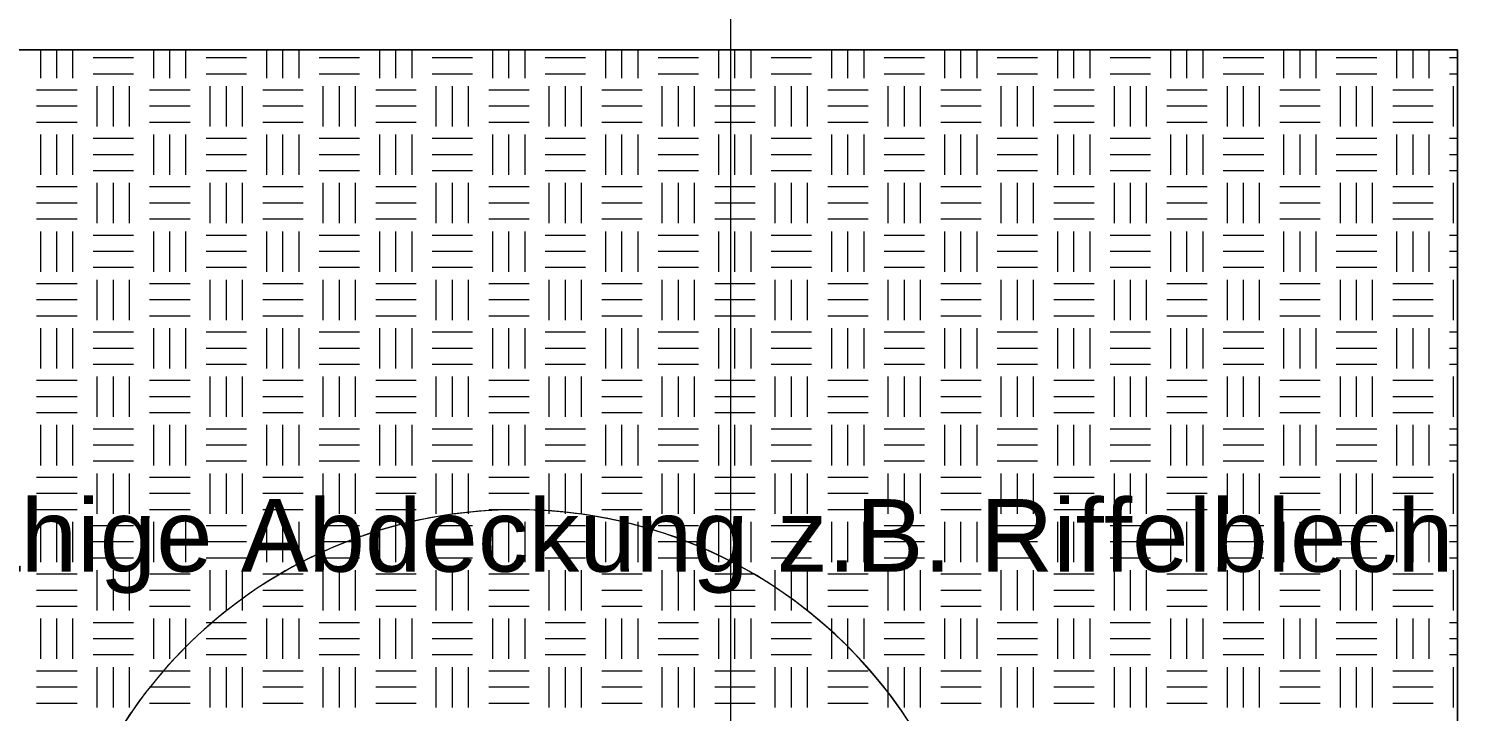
# Model space of a CAD drawing. Extents: x -982 to 937, y -179 to 616.
# Drawn here: x -450.46 to -415.06, y -116.91 to -99.98 of the extents above; entities that cross this region are included whole.
import ezdxf
from ezdxf.lldxf.tags import DXFTag

# ---------------------------------------------------------------- set-up
doc = ezdxf.new("R2010")
doc.units = 0
doc.layers.get('0').update_dxf_attribs({"lineweight": 13})
for name, color, linetype, lineweight in [('A-DETL-____-HDLN', 7, '_Verdeckte Linien_', 9), ('A-FLOR-____-OTLN', 7, 'Continuous', 9), ('A-GENM-____-OTLN', 7, 'Continuous', 9), ('M-EQPM-____-OTLN', 7, 'Continuous', 9), ('S-GRID-____-OTLN', 7, 'Continuous', 5), ('Text', 7, 'Continuous', 5)]:
    doc.layers.add(name, color=color, linetype=linetype, lineweight=lineweight)
doc.styles.get("Standard").update_dxf_attribs({"font": 'arial.ttf'})
tags = doc.linetypes.add('_Rasterlinie_', pattern=[0.375, 0.2, -0.05, 0.075, -0.05]).pattern_tags.tags
tags[10:11] = [DXFTag(74, 4), DXFTag(75, 0), DXFTag(340, '0'), DXFTag(46, 1.0), DXFTag(50, 0.0), DXFTag(44, 0.0), DXFTag(45, 0.0)]
tags[8:9] = [DXFTag(74, 4), DXFTag(75, 0), DXFTag(340, '0'), DXFTag(46, 1.0), DXFTag(50, 0.0), DXFTag(44, 0.0), DXFTag(45, 0.0)]
tags[6:7] = [DXFTag(74, 4), DXFTag(75, 0), DXFTag(340, '0'), DXFTag(46, 1.0), DXFTag(50, 0.0), DXFTag(44, 0.0), DXFTag(45, 0.0)]
tags[4:5] = [DXFTag(74, 4), DXFTag(75, 0), DXFTag(340, '0'), DXFTag(46, 1.0), DXFTag(50, 0.0), DXFTag(44, 0.0), DXFTag(45, 0.0)]
tags = doc.linetypes.add('_Verdeckte Linien_', pattern=[0.15, 0.1, -0.05]).pattern_tags.tags
tags[6:7] = [DXFTag(74, 4), DXFTag(75, 0), DXFTag(340, '0'), DXFTag(46, 1.0), DXFTag(50, 0.0), DXFTag(44, 0.0), DXFTag(45, 0.0)]
tags[4:5] = [DXFTag(74, 4), DXFTag(75, 0), DXFTag(340, '0'), DXFTag(46, 1.0), DXFTag(50, 0.0), DXFTag(44, 0.0), DXFTag(45, 0.0)]

# ---------------------------------------------------------------- blocks, each defined once
blk = doc.blocks.new('Referenz-A0UJ2GQRXE', base_point=(-954.019, -167.52))
at = {"layer": 'A-DETL-____-HDLN', "color": 0, "linetype": '_Verdeckte Linien_', "ltscale": 0.13}
for p, q in [((-415.059, -100.507), (-461.059, -100.507)), ((-415.059, -146.507), (-415.059, -100.507))]:
    blk.add_line(p, q, dxfattribs=at)
at = {"layer": 'A-FLOR-____-OTLN', "color": 0, "linetype": 'Continuous', "ltscale": 0.13}
for p, q in [((-415.059, -100.507), (-461.059, -100.507)), ((-415.059, -142.507), (-415.059, -100.507))]:
    blk.add_line(p, q, dxfattribs=at)
at = {"layer": 'A-GENM-____-OTLN', "color": 0, "linetype": 'Continuous', "ltscale": 0.13}
for p, q in [((-461.059, -100.507), (-415.059, -100.507)), ((-415.059, -100.507), (-461.059, -100.507)), ((-450.159, -101.207), (-450.159, -100.507)), ((-449.759, -101.207), (-449.759, -100.507)), ((-449.359, -101.207), (-449.359, -100.507)), ((-447.359, -101.207), (-447.359, -100.507)), ((-446.959, -101.207), (-446.959, -100.507)), ((-446.559, -101.207), (-446.559, -100.507)), ((-444.559, -101.207), (-444.559, -100.507)), ((-444.159, -101.207), (-444.159, -100.507)), ((-443.759, -101.207), (-443.759, -100.507)), ((-441.759, -101.207), (-441.759, -100.507)), ((-441.359, -101.207), (-441.359, -100.507)), ((-440.959, -101.207), (-440.959, -100.507)), ((-438.959, -101.207), (-438.959, -100.507)), ((-438.559, -101.207), (-438.559, -100.507)), ((-438.159, -101.207), (-438.159, -100.507)), ((-436.159, -101.207), (-436.159, -100.507)), ((-435.759, -101.207), (-435.759, -100.507)), ((-435.359, -101.207), (-435.359, -100.507)), ((-433.359, -101.207), (-433.359, -100.507)), ((-432.959, -101.207), (-432.959, -100.507)), ((-432.559, -101.207), (-432.559, -100.507)), ((-430.559, -101.207), (-430.559, -100.507)), ((-430.159, -101.207), (-430.159, -100.507)), ((-429.759, -101.207), (-429.759, -100.507)), ((-427.759, -101.207), (-427.759, -100.507)), ((-427.359, -101.207), (-427.359, -100.507)), ((-426.959, -101.207), (-426.959, -100.507)), ((-424.959, -101.207), (-424.959, -100.507)), ((-424.559, -101.207), (-424.559, -100.507)), ((-424.159, -101.207), (-424.159, -100.507)), ((-422.159, -101.207), (-422.159, -100.507)), ((-421.759, -101.207), (-421.759, -100.507)), ((-421.359, -101.207), (-421.359, -100.507)), ((-419.359, -101.207), (-419.359, -100.507)), ((-418.959, -101.207), (-418.959, -100.507)), ((-418.559, -101.207), (-418.559, -100.507)), ((-416.559, -101.207), (-416.559, -100.507)), ((-416.159, -101.207), (-416.159, -100.507)), ((-415.759, -101.207), (-415.759, -100.507)), ((-415.059, -100.507), (-415.059, -123.257)), ((-415.059, -123.257), (-415.059, -100.507)), ((-447.859, -100.707), (-448.859, -100.707)), ((-445.059, -100.707), (-446.059, -100.707)), ((-442.259, -100.707), (-443.259, -100.707)), ((-439.459, -100.707), (-440.459, -100.707)), ((-436.659, -100.707), (-437.659, -100.707)), ((-433.859, -100.707), (-434.859, -100.707)), ((-431.059, -100.707), (-432.059, -100.707)), ((-428.259, -100.707), (-429.259, -100.707)), ((-425.459, -100.707), (-426.459, -100.707)), ((-422.659, -100.707), (-423.659, -100.707)), ((-419.859, -100.707), (-420.859, -100.707)), ((-417.059, -100.707), (-418.059, -100.707)), ((-415.059, -100.707), (-415.259, -100.707)), ((-447.859, -101.107), (-448.859, -101.107)), ((-445.059, -101.107), (-446.059, -101.107)), ((-442.259, -101.107), (-443.259, -101.107)), ((-439.459, -101.107), (-440.459, -101.107)), ((-436.659, -101.107), (-437.659, -101.107)), ((-433.859, -101.107), (-434.859, -101.107)), ((-431.059, -101.107), (-432.059, -101.107)), ((-428.259, -101.107), (-429.259, -101.107)), ((-425.459, -101.107), (-426.459, -101.107)), ((-422.659, -101.107), (-423.659, -101.107)), ((-419.859, -101.107), (-420.859, -101.107)), ((-417.059, -101.107), (-418.059, -101.107)), ((-415.059, -101.107), (-415.259, -101.107)), ((-449.259, -101.507), (-450.259, -101.507)), ((-448.759, -102.407), (-448.759, -101.407)), ((-448.359, -102.407), (-448.359, -101.407)), ((-447.959, -102.407), (-447.959, -101.407)), ((-446.459, -101.507), (-447.459, -101.507)), ((-445.959, -102.407), (-445.959, -101.407)), ((-445.559, -102.407), (-445.559, -101.407)), ((-445.159, -102.407), (-445.159, -101.407)), ((-443.659, -101.507), (-444.659, -101.507)), ((-443.159, -102.407), (-443.159, -101.407)), ((-442.759, -102.407), (-442.759, -101.407)), ((-442.359, -102.407), (-442.359, -101.407)), ((-440.859, -101.507), (-441.859, -101.507)), ((-440.359, -102.407), (-440.359, -101.407)), ((-439.959, -102.407), (-439.959, -101.407)), ((-439.559, -102.407), (-439.559, -101.407)), ((-438.059, -101.507), (-439.059, -101.507)), ((-437.559, -102.407), (-437.559, -101.407)), ((-437.159, -102.407), (-437.159, -101.407)), ((-436.759, -102.407), (-436.759, -101.407)), ((-435.259, -101.507), (-436.259, -101.507)), ((-434.759, -102.407), (-434.759, -101.407)), ((-434.359, -102.407), (-434.359, -101.407)), ((-433.959, -102.407), (-433.959, -101.407)), ((-432.459, -101.507), (-433.459, -101.507)), ((-431.959, -102.407), (-431.959, -101.407)), ((-431.559, -102.407), (-431.559, -101.407)), ((-431.159, -102.407), (-431.159, -101.407)), ((-429.659, -101.507), (-430.659, -101.507)), ((-429.159, -102.407), (-429.159, -101.407)), ((-428.759, -102.407), (-428.759, -101.407)), ((-428.359, -102.407), (-428.359, -101.407)), ((-426.859, -101.507), (-427.859, -101.507)), ((-426.359, -102.407), (-426.359, -101.407)), ((-425.959, -102.407), (-425.959, -101.407)), ((-425.559, -102.407), (-425.559, -101.407)), ((-424.059, -101.507), (-425.059, -101.507)), ((-423.559, -102.407), (-423.559, -101.407)), ((-423.159, -102.407), (-423.159, -101.407)), ((-422.759, -102.407), (-422.759, -101.407)), ((-421.259, -101.507), (-422.259, -101.507)), ((-420.759, -102.407), (-420.759, -101.407)), ((-420.359, -102.407), (-420.359, -101.407)), ((-419.959, -102.407), (-419.959, -101.407)), ((-418.459, -101.507), (-419.459, -101.507)), ((-417.959, -102.407), (-417.959, -101.407)), ((-417.559, -102.407), (-417.559, -101.407)), ((-417.159, -102.407), (-417.159, -101.407)), ((-415.659, -101.507), (-416.659, -101.507)), ((-415.159, -102.407), (-415.159, -101.407)), ((-449.259, -101.907), (-450.259, -101.907)), ((-446.459, -101.907), (-447.459, -101.907)), ((-443.659, -101.907), (-444.659, -101.907)), ((-440.859, -101.907), (-441.859, -101.907)), ((-438.059, -101.907), (-439.059, -101.907)), ((-435.259, -101.907), (-436.259, -101.907)), ((-432.459, -101.907), (-433.459, -101.907)), ((-429.659, -101.907), (-430.659, -101.907)), ((-426.859, -101.907), (-427.859, -101.907)), ((-424.059, -101.907), (-425.059, -101.907)), ((-421.259, -101.907), (-422.259, -101.907)), ((-418.459, -101.907), (-419.459, -101.907)), ((-415.659, -101.907), (-416.659, -101.907)), ((-449.259, -102.307), (-450.259, -102.307)), ((-450.159, -103.607), (-450.159, -102.607)), ((-449.759, -103.607), (-449.759, -102.607)), ((-449.359, -103.607), (-449.359, -102.607)), ((-446.459, -102.307), (-447.459, -102.307)), ((-447.359, -103.607), (-447.359, -102.607)), ((-446.959, -103.607), (-446.959, -102.607)), ((-446.559, -103.607), (-446.559, -102.607)), ((-443.659, -102.307), (-444.659, -102.307)), ((-444.559, -103.607), (-444.559, -102.607)), ((-444.159, -103.607), (-444.159, -102.607)), ((-443.759, -103.607), (-443.759, -102.607)), ((-440.859, -102.307), (-441.859, -102.307)), ((-441.759, -103.607), (-441.759, -102.607)), ((-441.359, -103.607), (-441.359, -102.607)), ((-440.959, -103.607), (-440.959, -102.607)), ((-438.059, -102.307), (-439.059, -102.307)), ((-438.959, -103.607), (-438.959, -102.607)), ((-438.559, -103.607), (-438.559, -102.607)), ((-438.159, -103.607), (-438.159, -102.607)), ((-435.259, -102.307), (-436.259, -102.307)), ((-436.159, -103.607), (-436.159, -102.607)), ((-435.759, -103.607), (-435.759, -102.607)), ((-435.359, -103.607), (-435.359, -102.607)), ((-432.459, -102.307), (-433.459, -102.307)), ((-433.359, -103.607), (-433.359, -102.607)), ((-432.959, -103.607), (-432.959, -102.607)), ((-432.559, -103.607), (-432.559, -102.607)), ((-429.659, -102.307), (-430.659, -102.307)), ((-430.559, -103.607), (-430.559, -102.607)), ((-430.159, -103.607), (-430.159, -102.607)), ((-429.759, -103.607), (-429.759, -102.607)), ((-426.859, -102.307), (-427.859, -102.307)), ((-427.759, -103.607), (-427.759, -102.607)), ((-427.359, -103.607), (-427.359, -102.607)), ((-426.959, -103.607), (-426.959, -102.607)), ((-424.059, -102.307), (-425.059, -102.307)), ((-424.959, -103.607), (-424.959, -102.607)), ((-424.559, -103.607), (-424.559, -102.607)), ((-424.159, -103.607), (-424.159, -102.607)), ((-421.259, -102.307), (-422.259, -102.307)), ((-422.159, -103.607), (-422.159, -102.607)), ((-421.759, -103.607), (-421.759, -102.607)), ((-421.359, -103.607), (-421.359, -102.607)), ((-418.459, -102.307), (-419.459, -102.307)), ((-419.359, -103.607), (-419.359, -102.607)), ((-418.959, -103.607), (-418.959, -102.607)), ((-418.559, -103.607), (-418.559, -102.607)), ((-415.659, -102.307), (-416.659, -102.307)), ((-416.559, -103.607), (-416.559, -102.607)), ((-416.159, -103.607), (-416.159, -102.607)), ((-415.759, -103.607), (-415.759, -102.607)), ((-447.859, -102.707), (-448.859, -102.707)), ((-445.059, -102.707), (-446.059, -102.707)), ((-442.259, -102.707), (-443.259, -102.707)), ((-439.459, -102.707), (-440.459, -102.707)), ((-436.659, -102.707), (-437.659, -102.707)), ((-433.859, -102.707), (-434.859, -102.707)), ((-431.059, -102.707), (-432.059, -102.707)), ((-428.259, -102.707), (-429.259, -102.707)), ((-425.459, -102.707), (-426.459, -102.707)), ((-422.659, -102.707), (-423.659, -102.707)), ((-419.859, -102.707), (-420.859, -102.707)), ((-417.059, -102.707), (-418.059, -102.707)), ((-415.059, -102.707), (-415.259, -102.707)), ((-447.859, -103.107), (-448.859, -103.107)), ((-445.059, -103.107), (-446.059, -103.107)), ((-442.259, -103.107), (-443.259, -103.107)), ((-439.459, -103.107), (-440.459, -103.107)), ((-436.659, -103.107), (-437.659, -103.107)), ((-433.859, -103.107), (-434.859, -103.107)), ((-431.059, -103.107), (-432.059, -103.107)), ((-428.259, -103.107), (-429.259, -103.107)), ((-425.459, -103.107), (-426.459, -103.107)), ((-422.659, -103.107), (-423.659, -103.107)), ((-419.859, -103.107), (-420.859, -103.107)), ((-417.059, -103.107), (-418.059, -103.107)), ((-415.059, -103.107), (-415.259, -103.107)), ((-447.859, -103.507), (-448.859, -103.507)), ((-445.059, -103.507), (-446.059, -103.507)), ((-442.259, -103.507), (-443.259, -103.507)), ((-439.459, -103.507), (-440.459, -103.507)), ((-436.659, -103.507), (-437.659, -103.507)), ((-433.859, -103.507), (-434.859, -103.507)), ((-431.059, -103.507), (-432.059, -103.507)), ((-428.259, -103.507), (-429.259, -103.507)), ((-425.459, -103.507), (-426.459, -103.507)), ((-422.659, -103.507), (-423.659, -103.507)), ((-419.859, -103.507), (-420.859, -103.507)), ((-417.059, -103.507), (-418.059, -103.507)), ((-415.059, -103.507), (-415.259, -103.507)), ((-449.259, -103.907), (-450.259, -103.907)), ((-448.759, -104.807), (-448.759, -103.807)), ((-448.359, -104.807), (-448.359, -103.807)), ((-447.959, -104.807), (-447.959, -103.807)), ((-446.459, -103.907), (-447.459, -103.907)), ((-445.959, -104.807), (-445.959, -103.807)), ((-445.559, -104.807), (-445.559, -103.807)), ((-445.159, -104.807), (-445.159, -103.807)), ((-443.659, -103.907), (-444.659, -103.907)), ((-443.159, -104.807), (-443.159, -103.807)), ((-442.759, -104.807), (-442.759, -103.807)), ((-442.359, -104.807), (-442.359, -103.807)), ((-440.859, -103.907), (-441.859, -103.907)), ((-440.359, -104.807), (-440.359, -103.807)), ((-439.959, -104.807), (-439.959, -103.807)), ((-439.559, -104.807), (-439.559, -103.807)), ((-438.059, -103.907), (-439.059, -103.907)), ((-437.559, -104.807), (-437.559, -103.807)), ((-437.159, -104.807), (-437.159, -103.807)), ((-436.759, -104.807), (-436.759, -103.807)), ((-435.259, -103.907), (-436.259, -103.907)), ((-434.759, -104.807), (-434.759, -103.807)), ((-434.359, -104.807), (-434.359, -103.807)), ((-433.959, -104.807), (-433.959, -103.807)), ((-432.459, -103.907), (-433.459, -103.907)), ((-431.959, -104.807), (-431.959, -103.807)), ((-431.559, -104.807), (-431.559, -103.807)), ((-431.159, -104.807), (-431.159, -103.807)), ((-429.659, -103.907), (-430.659, -103.907)), ((-429.159, -104.807), (-429.159, -103.807)), ((-428.759, -104.807), (-428.759, -103.807)), ((-428.359, -104.807), (-428.359, -103.807)), ((-426.859, -103.907), (-427.859, -103.907)), ((-426.359, -104.807), (-426.359, -103.807)), ((-425.959, -104.807), (-425.959, -103.807)), ((-425.559, -104.807), (-425.559, -103.807)), ((-424.059, -103.907), (-425.059, -103.907)), ((-423.559, -104.807), (-423.559, -103.807)), ((-423.159, -104.807), (-423.159, -103.807)), ((-422.759, -104.807), (-422.759, -103.807)), ((-421.259, -103.907), (-422.259, -103.907)), ((-420.759, -104.807), (-420.759, -103.807)), ((-420.359, -104.807), (-420.359, -103.807)), ((-419.959, -104.807), (-419.959, -103.807)), ((-418.459, -103.907), (-419.459, -103.907)), ((-417.959, -104.807), (-417.959, -103.807)), ((-417.559, -104.807), (-417.559, -103.807)), ((-417.159, -104.807), (-417.159, -103.807)), ((-415.659, -103.907), (-416.659, -103.907)), ((-415.159, -104.807), (-415.159, -103.807)), ((-449.259, -104.307), (-450.259, -104.307)), ((-446.459, -104.307), (-447.459, -104.307)), ((-443.659, -104.307), (-444.659, -104.307)), ((-440.859, -104.307), (-441.859, -104.307)), ((-438.059, -104.307), (-439.059, -104.307)), ((-435.259, -104.307), (-436.259, -104.307)), ((-432.459, -104.307), (-433.459, -104.307)), ((-429.659, -104.307), (-430.659, -104.307)), ((-426.859, -104.307), (-427.859, -104.307)), ((-424.059, -104.307), (-425.059, -104.307)), ((-421.259, -104.307), (-422.259, -104.307)), ((-418.459, -104.307), (-419.459, -104.307)), ((-415.659, -104.307), (-416.659, -104.307)), ((-449.259, -104.707), (-450.259, -104.707)), ((-446.459, -104.707), (-447.459, -104.707)), ((-443.659, -104.707), (-444.659, -104.707)), ((-440.859, -104.707), (-441.859, -104.707)), ((-438.059, -104.707), (-439.059, -104.707)), ((-435.259, -104.707), (-436.259, -104.707)), ((-432.459, -104.707), (-433.459, -104.707)), ((-429.659, -104.707), (-430.659, -104.707)), ((-426.859, -104.707), (-427.859, -104.707)), ((-424.059, -104.707), (-425.059, -104.707)), ((-421.259, -104.707), (-422.259, -104.707)), ((-418.459, -104.707), (-419.459, -104.707)), ((-415.659, -104.707), (-416.659, -104.707)), ((-450.159, -106.007), (-450.159, -105.007)), ((-449.759, -106.007), (-449.759, -105.007)), ((-449.359, -106.007), (-449.359, -105.007)), ((-447.859, -105.107), (-448.859, -105.107)), ((-447.359, -106.007), (-447.359, -105.007)), ((-446.959, -106.007), (-446.959, -105.007)), ((-446.559, -106.007), (-446.559, -105.007)), ((-445.059, -105.107), (-446.059, -105.107)), ((-444.559, -106.007), (-444.559, -105.007)), ((-444.159, -106.007), (-444.159, -105.007)), ((-443.759, -106.007), (-443.759, -105.007)), ((-442.259, -105.107), (-443.259, -105.107)), ((-441.759, -106.007), (-441.759, -105.007)), ((-441.359, -106.007), (-441.359, -105.007)), ((-440.959, -106.007), (-440.959, -105.007)), ((-439.459, -105.107), (-440.459, -105.107)), ((-438.959, -106.007), (-438.959, -105.007)), ((-438.559, -106.007), (-438.559, -105.007)), ((-438.159, -106.007), (-438.159, -105.007)), ((-436.659, -105.107), (-437.659, -105.107)), ((-436.159, -106.007), (-436.159, -105.007)), ((-435.759, -106.007), (-435.759, -105.007)), ((-435.359, -106.007), (-435.359, -105.007)), ((-433.859, -105.107), (-434.859, -105.107)), ((-433.359, -106.007), (-433.359, -105.007)), ((-432.959, -106.007), (-432.959, -105.007)), ((-432.559, -106.007), (-432.559, -105.007)), ((-431.059, -105.107), (-432.059, -105.107)), ((-430.559, -106.007), (-430.559, -105.007)), ((-430.159, -106.007), (-430.159, -105.007)), ((-429.759, -106.007), (-429.759, -105.007)), ((-428.259, -105.107), (-429.259, -105.107)), ((-427.759, -106.007), (-427.759, -105.007)), ((-427.359, -106.007), (-427.359, -105.007)), ((-426.959, -106.007), (-426.959, -105.007)), ((-425.459, -105.107), (-426.459, -105.107)), ((-424.959, -106.007), (-424.959, -105.007)), ((-424.559, -106.007), (-424.559, -105.007)), ((-424.159, -106.007), (-424.159, -105.007)), ((-422.659, -105.107), (-423.659, -105.107)), ((-422.159, -106.007), (-422.159, -105.007)), ((-421.759, -106.007), (-421.759, -105.007)), ((-421.359, -106.007), (-421.359, -105.007)), ((-419.859, -105.107), (-420.859, -105.107)), ((-419.359, -106.007), (-419.359, -105.007)), ((-418.959, -106.007), (-418.959, -105.007)), ((-418.559, -106.007), (-418.559, -105.007)), ((-417.059, -105.107), (-418.059, -105.107)), ((-416.559, -106.007), (-416.559, -105.007)), ((-416.159, -106.007), (-416.159, -105.007)), ((-415.759, -106.007), (-415.759, -105.007)), ((-415.059, -105.107), (-415.259, -105.107)), ((-447.859, -105.507), (-448.859, -105.507)), ((-445.059, -105.507), (-446.059, -105.507)), ((-442.259, -105.507), (-443.259, -105.507)), ((-439.459, -105.507), (-440.459, -105.507)), ((-436.659, -105.507), (-437.659, -105.507)), ((-433.859, -105.507), (-434.859, -105.507)), ((-431.059, -105.507), (-432.059, -105.507)), ((-428.259, -105.507), (-429.259, -105.507)), ((-425.459, -105.507), (-426.459, -105.507)), ((-422.659, -105.507), (-423.659, -105.507)), ((-419.859, -105.507), (-420.859, -105.507)), ((-417.059, -105.507), (-418.059, -105.507)), ((-415.059, -105.507), (-415.259, -105.507)), ((-447.859, -105.907), (-448.859, -105.907)), ((-445.059, -105.907), (-446.059, -105.907)), ((-442.259, -105.907), (-443.259, -105.907)), ((-439.459, -105.907), (-440.459, -105.907)), ((-436.659, -105.907), (-437.659, -105.907)), ((-433.859, -105.907), (-434.859, -105.907)), ((-431.059, -105.907), (-432.059, -105.907)), ((-428.259, -105.907), (-429.259, -105.907)), ((-425.459, -105.907), (-426.459, -105.907)), ((-422.659, -105.907), (-423.659, -105.907)), ((-419.859, -105.907), (-420.859, -105.907)), ((-417.059, -105.907), (-418.059, -105.907)), ((-415.059, -105.907), (-415.259, -105.907)), ((-449.259, -106.307), (-450.259, -106.307)), ((-448.759, -107.207), (-448.759, -106.207)), ((-448.359, -107.207), (-448.359, -106.207)), ((-447.959, -107.207), (-447.959, -106.207)), ((-446.459, -106.307), (-447.459, -106.307)), ((-445.959, -107.207), (-445.959, -106.207)), ((-445.559, -107.207), (-445.559, -106.207)), ((-445.159, -107.207), (-445.159, -106.207)), ((-443.659, -106.307), (-444.659, -106.307)), ((-443.159, -107.207), (-443.159, -106.207)), ((-442.759, -107.207), (-442.759, -106.207)), ((-442.359, -107.207), (-442.359, -106.207)), ((-440.859, -106.307), (-441.859, -106.307)), ((-440.359, -107.207), (-440.359, -106.207)), ((-439.959, -107.207), (-439.959, -106.207)), ((-439.559, -107.207), (-439.559, -106.207)), ((-438.059, -106.307), (-439.059, -106.307)), ((-437.559, -107.207), (-437.559, -106.207)), ((-437.159, -107.207), (-437.159, -106.207)), ((-436.759, -107.207), (-436.759, -106.207)), ((-435.259, -106.307), (-436.259, -106.307)), ((-434.759, -107.207), (-434.759, -106.207)), ((-434.359, -107.207), (-434.359, -106.207)), ((-433.959, -107.207), (-433.959, -106.207)), ((-432.459, -106.307), (-433.459, -106.307)), ((-431.959, -107.207), (-431.959, -106.207)), ((-431.559, -107.207), (-431.559, -106.207)), ((-431.159, -107.207), (-431.159, -106.207)), ((-429.659, -106.307), (-430.659, -106.307)), ((-429.159, -107.207), (-429.159, -106.207)), ((-428.759, -107.207), (-428.759, -106.207)), ((-428.359, -107.207), (-428.359, -106.207)), ((-426.859, -106.307), (-427.859, -106.307)), ((-426.359, -107.207), (-426.359, -106.207)), ((-425.959, -107.207), (-425.959, -106.207)), ((-425.559, -107.207), (-425.559, -106.207)), ((-424.059, -106.307), (-425.059, -106.307)), ((-423.559, -107.207), (-423.559, -106.207)), ((-423.159, -107.207), (-423.159, -106.207)), ((-422.759, -107.207), (-422.759, -106.207)), ((-421.259, -106.307), (-422.259, -106.307)), ((-420.759, -107.207), (-420.759, -106.207)), ((-420.359, -107.207), (-420.359, -106.207)), ((-419.959, -107.207), (-419.959, -106.207)), ((-418.459, -106.307), (-419.459, -106.307)), ((-417.959, -107.207), (-417.959, -106.207)), ((-417.559, -107.207), (-417.559, -106.207)), ((-417.159, -107.207), (-417.159, -106.207)), ((-415.659, -106.307), (-416.659, -106.307)), ((-415.159, -107.207), (-415.159, -106.207)), ((-449.259, -106.707), (-450.259, -106.707)), ((-446.459, -106.707), (-447.459, -106.707)), ((-443.659, -106.707), (-444.659, -106.707)), ((-440.859, -106.707), (-441.859, -106.707)), ((-438.059, -106.707), (-439.059, -106.707)), ((-435.259, -106.707), (-436.259, -106.707)), ((-432.459, -106.707), (-433.459, -106.707)), ((-429.659, -106.707), (-430.659, -106.707)), ((-426.859, -106.707), (-427.859, -106.707)), ((-424.059, -106.707), (-425.059, -106.707)), ((-421.259, -106.707), (-422.259, -106.707)), ((-418.459, -106.707), (-419.459, -106.707)), ((-415.659, -106.707), (-416.659, -106.707)), ((-449.259, -107.107), (-450.259, -107.107)), ((-446.459, -107.107), (-447.459, -107.107)), ((-443.659, -107.107), (-444.659, -107.107)), ((-440.859, -107.107), (-441.859, -107.107)), ((-438.059, -107.107), (-439.059, -107.107)), ((-435.259, -107.107), (-436.259, -107.107)), ((-432.459, -107.107), (-433.459, -107.107)), ((-429.659, -107.107), (-430.659, -107.107)), ((-426.859, -107.107), (-427.859, -107.107)), ((-424.059, -107.107), (-425.059, -107.107)), ((-421.259, -107.107), (-422.259, -107.107)), ((-418.459, -107.107), (-419.459, -107.107)), ((-415.659, -107.107), (-416.659, -107.107)), ((-450.159, -108.407), (-450.159, -107.407)), ((-449.759, -108.407), (-449.759, -107.407)), ((-449.359, -108.407), (-449.359, -107.407)), ((-447.859, -107.507), (-448.859, -107.507)), ((-447.359, -108.407), (-447.359, -107.407)), ((-446.959, -108.407), (-446.959, -107.407)), ((-446.559, -108.407), (-446.559, -107.407)), ((-445.059, -107.507), (-446.059, -107.507)), ((-444.559, -108.407), (-444.559, -107.407)), ((-444.159, -108.407), (-444.159, -107.407)), ((-443.759, -108.407), (-443.759, -107.407)), ((-442.259, -107.507), (-443.259, -107.507)), ((-441.759, -108.407), (-441.759, -107.407)), ((-441.359, -108.407), (-441.359, -107.407)), ((-440.959, -108.407), (-440.959, -107.407)), ((-439.459, -107.507), (-440.459, -107.507)), ((-438.959, -108.407), (-438.959, -107.407)), ((-438.559, -108.407), (-438.559, -107.407)), ((-438.159, -108.407), (-438.159, -107.407)), ((-436.659, -107.507), (-437.659, -107.507)), ((-436.159, -108.407), (-436.159, -107.407)), ((-435.759, -108.407), (-435.759, -107.407)), ((-435.359, -108.407), (-435.359, -107.407)), ((-433.859, -107.507), (-434.859, -107.507)), ((-433.359, -108.407), (-433.359, -107.407)), ((-432.959, -108.407), (-432.959, -107.407)), ((-432.559, -108.407), (-432.559, -107.407)), ((-431.059, -107.507), (-432.059, -107.507)), ((-430.559, -108.407), (-430.559, -107.407)), ((-430.159, -108.407), (-430.159, -107.407)), ((-429.759, -108.407), (-429.759, -107.407)), ((-428.259, -107.507), (-429.259, -107.507)), ((-427.759, -108.407), (-427.759, -107.407)), ((-427.359, -108.407), (-427.359, -107.407)), ((-426.959, -108.407), (-426.959, -107.407)), ((-425.459, -107.507), (-426.459, -107.507)), ((-424.959, -108.407), (-424.959, -107.407)), ((-424.559, -108.407), (-424.559, -107.407)), ((-424.159, -108.407), (-424.159, -107.407)), ((-422.659, -107.507), (-423.659, -107.507)), ((-422.159, -108.407), (-422.159, -107.407)), ((-421.759, -108.407), (-421.759, -107.407)), ((-421.359, -108.407), (-421.359, -107.407)), ((-419.859, -107.507), (-420.859, -107.507)), ((-419.359, -108.407), (-419.359, -107.407)), ((-418.959, -108.407), (-418.959, -107.407)), ((-418.559, -108.407), (-418.559, -107.407)), ((-417.059, -107.507), (-418.059, -107.507)), ((-416.559, -108.407), (-416.559, -107.407)), ((-416.159, -108.407), (-416.159, -107.407)), ((-415.759, -108.407), (-415.759, -107.407)), ((-415.059, -107.507), (-415.259, -107.507)), ((-447.859, -107.907), (-448.859, -107.907)), ((-445.059, -107.907), (-446.059, -107.907)), ((-442.259, -107.907), (-443.259, -107.907)), ((-439.459, -107.907), (-440.459, -107.907)), ((-436.659, -107.907), (-437.659, -107.907)), ((-433.859, -107.907), (-434.859, -107.907)), ((-431.059, -107.907), (-432.059, -107.907)), ((-428.259, -107.907), (-429.259, -107.907)), ((-425.459, -107.907), (-426.459, -107.907)), ((-422.659, -107.907), (-423.659, -107.907)), ((-419.859, -107.907), (-420.859, -107.907)), ((-417.059, -107.907), (-418.059, -107.907)), ((-415.059, -107.907), (-415.259, -107.907)), ((-447.859, -108.307), (-448.859, -108.307)), ((-445.059, -108.307), (-446.059, -108.307)), ((-442.259, -108.307), (-443.259, -108.307)), ((-439.459, -108.307), (-440.459, -108.307)), ((-436.659, -108.307), (-437.659, -108.307)), ((-433.859, -108.307), (-434.859, -108.307)), ((-431.059, -108.307), (-432.059, -108.307)), ((-428.259, -108.307), (-429.259, -108.307)), ((-425.459, -108.307), (-426.459, -108.307)), ((-422.659, -108.307), (-423.659, -108.307)), ((-419.859, -108.307), (-420.859, -108.307)), ((-417.059, -108.307), (-418.059, -108.307)), ((-415.059, -108.307), (-415.259, -108.307)), ((-448.759, -109.607), (-448.759, -108.607)), ((-448.359, -109.607), (-448.359, -108.607)), ((-447.959, -109.607), (-447.959, -108.607)), ((-445.959, -109.607), (-445.959, -108.607)), ((-445.559, -109.607), (-445.559, -108.607)), ((-445.159, -109.607), (-445.159, -108.607)), ((-443.159, -109.607), (-443.159, -108.607)), ((-442.759, -109.607), (-442.759, -108.607)), ((-442.359, -109.607), (-442.359, -108.607)), ((-440.359, -109.607), (-440.359, -108.607)), ((-439.959, -109.607), (-439.959, -108.607)), ((-439.559, -109.607), (-439.559, -108.607)), ((-437.559, -109.607), (-437.559, -108.607)), ((-437.159, -109.607), (-437.159, -108.607)), ((-436.759, -109.607), (-436.759, -108.607)), ((-434.759, -109.607), (-434.759, -108.607)), ((-434.359, -109.607), (-434.359, -108.607)), ((-433.959, -109.607), (-433.959, -108.607)), ((-431.959, -109.607), (-431.959, -108.607)), ((-431.559, -109.607), (-431.559, -108.607)), ((-431.159, -109.607), (-431.159, -108.607)), ((-429.159, -109.607), (-429.159, -108.607)), ((-428.759, -109.607), (-428.759, -108.607)), ((-428.359, -109.607), (-428.359, -108.607)), ((-426.359, -109.607), (-426.359, -108.607)), ((-425.959, -109.607), (-425.959, -108.607)), ((-425.559, -109.607), (-425.559, -108.607)), ((-423.559, -109.607), (-423.559, -108.607)), ((-423.159, -109.607), (-423.159, -108.607)), ((-422.759, -109.607), (-422.759, -108.607)), ((-420.759, -109.607), (-420.759, -108.607)), ((-420.359, -109.607), (-420.359, -108.607)), ((-419.959, -109.607), (-419.959, -108.607)), ((-417.959, -109.607), (-417.959, -108.607)), ((-417.559, -109.607), (-417.559, -108.607)), ((-417.159, -109.607), (-417.159, -108.607)), ((-415.159, -109.607), (-415.159, -108.607)), ((-449.259, -108.707), (-450.259, -108.707)), ((-446.459, -108.707), (-447.459, -108.707)), ((-443.659, -108.707), (-444.659, -108.707)), ((-440.859, -108.707), (-441.859, -108.707)), ((-438.059, -108.707), (-439.059, -108.707)), ((-435.259, -108.707), (-436.259, -108.707)), ((-432.459, -108.707), (-433.459, -108.707)), ((-429.659, -108.707), (-430.659, -108.707)), ((-426.859, -108.707), (-427.859, -108.707)), ((-424.059, -108.707), (-425.059, -108.707)), ((-421.259, -108.707), (-422.259, -108.707)), ((-418.459, -108.707), (-419.459, -108.707)), ((-415.659, -108.707), (-416.659, -108.707)), ((-449.259, -109.107), (-450.259, -109.107)), ((-446.459, -109.107), (-447.459, -109.107)), ((-443.659, -109.107), (-444.659, -109.107)), ((-440.859, -109.107), (-441.859, -109.107)), ((-438.059, -109.107), (-439.059, -109.107)), ((-435.259, -109.107), (-436.259, -109.107)), ((-432.459, -109.107), (-433.459, -109.107)), ((-429.659, -109.107), (-430.659, -109.107)), ((-426.859, -109.107), (-427.859, -109.107)), ((-424.059, -109.107), (-425.059, -109.107)), ((-421.259, -109.107), (-422.259, -109.107)), ((-418.459, -109.107), (-419.459, -109.107)), ((-415.659, -109.107), (-416.659, -109.107)), ((-449.259, -109.507), (-450.259, -109.507)), ((-446.459, -109.507), (-447.459, -109.507)), ((-443.659, -109.507), (-444.659, -109.507)), ((-440.859, -109.507), (-441.859, -109.507)), ((-438.059, -109.507), (-439.059, -109.507)), ((-435.259, -109.507), (-436.259, -109.507)), ((-432.459, -109.507), (-433.459, -109.507)), ((-429.659, -109.507), (-430.659, -109.507)), ((-426.859, -109.507), (-427.859, -109.507)), ((-424.059, -109.507), (-425.059, -109.507)), ((-421.259, -109.507), (-422.259, -109.507)), ((-418.459, -109.507), (-419.459, -109.507)), ((-415.659, -109.507), (-416.659, -109.507)), ((-450.159, -110.807), (-450.159, -109.807)), ((-449.759, -110.807), (-449.759, -109.807)), ((-449.359, -110.807), (-449.359, -109.807)), ((-447.859, -109.907), (-448.859, -109.907)), ((-447.359, -110.807), (-447.359, -109.807)), ((-446.959, -110.807), (-446.959, -109.807)), ((-446.559, -110.807), (-446.559, -109.807)), ((-445.059, -109.907), (-446.059, -109.907)), ((-444.559, -110.807), (-444.559, -109.807)), ((-444.159, -110.807), (-444.159, -109.807)), ((-443.759, -110.807), (-443.759, -109.807)), ((-442.259, -109.907), (-443.259, -109.907)), ((-441.759, -110.807), (-441.759, -109.807)), ((-441.359, -110.807), (-441.359, -109.807)), ((-440.959, -110.807), (-440.959, -109.807)), ((-439.459, -109.907), (-440.459, -109.907)), ((-438.959, -110.807), (-438.959, -109.807)), ((-438.559, -110.807), (-438.559, -109.807)), ((-438.159, -110.807), (-438.159, -109.807)), ((-436.659, -109.907), (-437.659, -109.907)), ((-436.159, -110.807), (-436.159, -109.807)), ((-435.759, -110.807), (-435.759, -109.807)), ((-435.359, -110.807), (-435.359, -109.807)), ((-433.859, -109.907), (-434.859, -109.907)), ((-433.359, -110.807), (-433.359, -109.807)), ((-432.959, -110.807), (-432.959, -109.807)), ((-432.559, -110.807), (-432.559, -109.807)), ((-431.059, -109.907), (-432.059, -109.907)), ((-430.559, -110.807), (-430.559, -109.807)), ((-430.159, -110.807), (-430.159, -109.807)), ((-429.759, -110.807), (-429.759, -109.807)), ((-428.259, -109.907), (-429.259, -109.907)), ((-427.759, -110.807), (-427.759, -109.807)), ((-427.359, -110.807), (-427.359, -109.807)), ((-426.959, -110.807), (-426.959, -109.807)), ((-425.459, -109.907), (-426.459, -109.907)), ((-424.959, -110.807), (-424.959, -109.807)), ((-424.559, -110.807), (-424.559, -109.807)), ((-424.159, -110.807), (-424.159, -109.807)), ((-422.659, -109.907), (-423.659, -109.907)), ((-422.159, -110.807), (-422.159, -109.807)), ((-421.759, -110.807), (-421.759, -109.807)), ((-421.359, -110.807), (-421.359, -109.807)), ((-419.859, -109.907), (-420.859, -109.907)), ((-419.359, -110.807), (-419.359, -109.807)), ((-418.959, -110.807), (-418.959, -109.807)), ((-418.559, -110.807), (-418.559, -109.807)), ((-417.059, -109.907), (-418.059, -109.907)), ((-416.559, -110.807), (-416.559, -109.807)), ((-416.159, -110.807), (-416.159, -109.807)), ((-415.759, -110.807), (-415.759, -109.807)), ((-415.059, -109.907), (-415.259, -109.907)), ((-447.859, -110.307), (-448.859, -110.307)), ((-445.059, -110.307), (-446.059, -110.307)), ((-442.259, -110.307), (-443.259, -110.307)), ((-439.459, -110.307), (-440.459, -110.307)), ((-436.659, -110.307), (-437.659, -110.307)), ((-433.859, -110.307), (-434.859, -110.307)), ((-431.059, -110.307), (-432.059, -110.307)), ((-428.259, -110.307), (-429.259, -110.307)), ((-425.459, -110.307), (-426.459, -110.307)), ((-422.659, -110.307), (-423.659, -110.307)), ((-419.859, -110.307), (-420.859, -110.307)), ((-417.059, -110.307), (-418.059, -110.307)), ((-415.059, -110.307), (-415.259, -110.307)), ((-447.859, -110.707), (-448.859, -110.707)), ((-445.059, -110.707), (-446.059, -110.707)), ((-442.259, -110.707), (-443.259, -110.707)), ((-439.459, -110.707), (-440.459, -110.707)), ((-436.659, -110.707), (-437.659, -110.707)), ((-433.859, -110.707), (-434.859, -110.707)), ((-431.059, -110.707), (-432.059, -110.707)), ((-428.259, -110.707), (-429.259, -110.707)), ((-425.459, -110.707), (-426.459, -110.707)), ((-422.659, -110.707), (-423.659, -110.707)), ((-419.859, -110.707), (-420.859, -110.707)), ((-417.059, -110.707), (-418.059, -110.707)), ((-415.059, -110.707), (-415.259, -110.707)), ((-449.259, -111.107), (-450.259, -111.107)), ((-448.759, -112.007), (-448.759, -111.007)), ((-448.359, -112.007), (-448.359, -111.007)), ((-447.959, -112.007), (-447.959, -111.007)), ((-446.459, -111.107), (-447.459, -111.107)), ((-445.959, -112.007), (-445.959, -111.007)), ((-445.559, -112.007), (-445.559, -111.007)), ((-445.159, -112.007), (-445.159, -111.007)), ((-443.659, -111.107), (-444.659, -111.107)), ((-443.159, -112.007), (-443.159, -111.007)), ((-442.759, -112.007), (-442.759, -111.007)), ((-442.359, -112.007), (-442.359, -111.007)), ((-440.859, -111.107), (-441.859, -111.107)), ((-440.359, -112.007), (-440.359, -111.007)), ((-439.959, -112.007), (-439.959, -111.007)), ((-439.559, -112.007), (-439.559, -111.007)), ((-438.059, -111.107), (-439.059, -111.107)), ((-437.559, -112.007), (-437.559, -111.007)), ((-437.159, -112.007), (-437.159, -111.007)), ((-436.759, -112.007), (-436.759, -111.007)), ((-435.259, -111.107), (-436.259, -111.107)), ((-434.759, -112.007), (-434.759, -111.007)), ((-434.359, -112.007), (-434.359, -111.007)), ((-433.959, -112.007), (-433.959, -111.007)), ((-432.459, -111.107), (-433.459, -111.107)), ((-431.959, -112.007), (-431.959, -111.007)), ((-431.559, -112.007), (-431.559, -111.007)), ((-431.159, -112.007), (-431.159, -111.007)), ((-429.659, -111.107), (-430.659, -111.107)), ((-429.159, -112.007), (-429.159, -111.007)), ((-428.759, -112.007), (-428.759, -111.007)), ((-428.359, -112.007), (-428.359, -111.007)), ((-426.859, -111.107), (-427.859, -111.107)), ((-426.359, -112.007), (-426.359, -111.007)), ((-425.959, -112.007), (-425.959, -111.007)), ((-425.559, -112.007), (-425.559, -111.007)), ((-424.059, -111.107), (-425.059, -111.107)), ((-423.559, -112.007), (-423.559, -111.007)), ((-423.159, -112.007), (-423.159, -111.007)), ((-422.759, -112.007), (-422.759, -111.007)), ((-421.259, -111.107), (-422.259, -111.107)), ((-420.759, -112.007), (-420.759, -111.007)), ((-420.359, -112.007), (-420.359, -111.007)), ((-419.959, -112.007), (-419.959, -111.007)), ((-418.459, -111.107), (-419.459, -111.107)), ((-417.959, -112.007), (-417.959, -111.007)), ((-417.559, -112.007), (-417.559, -111.007)), ((-417.159, -112.007), (-417.159, -111.007)), ((-415.659, -111.107), (-416.659, -111.107)), ((-415.159, -112.007), (-415.159, -111.007)), ((-449.259, -111.507), (-450.259, -111.507)), ((-446.459, -111.507), (-447.459, -111.507)), ((-443.659, -111.507), (-444.659, -111.507)), ((-440.859, -111.507), (-441.859, -111.507)), ((-438.059, -111.507), (-439.059, -111.507)), ((-435.259, -111.507), (-436.259, -111.507)), ((-432.459, -111.507), (-433.459, -111.507)), ((-429.659, -111.507), (-430.659, -111.507)), ((-426.859, -111.507), (-427.859, -111.507)), ((-424.059, -111.507), (-425.059, -111.507)), ((-421.259, -111.507), (-422.259, -111.507)), ((-418.459, -111.507), (-419.459, -111.507)), ((-415.659, -111.507), (-416.659, -111.507)), ((-449.259, -111.907), (-450.259, -111.907)), ((-450.159, -113.207), (-450.159, -112.207)), ((-449.759, -113.207), (-449.759, -112.207)), ((-449.359, -113.207), (-449.359, -112.207)), ((-446.459, -111.907), (-447.459, -111.907)), ((-447.359, -113.207), (-447.359, -112.207)), ((-446.959, -113.207), (-446.959, -112.207)), ((-446.559, -113.207), (-446.559, -112.207)), ((-443.659, -111.907), (-444.659, -111.907)), ((-444.559, -113.207), (-444.559, -112.207)), ((-444.159, -113.207), (-444.159, -112.207)), ((-443.759, -113.207), (-443.759, -112.207)), ((-440.859, -111.907), (-441.859, -111.907)), ((-441.759, -113.207), (-441.759, -112.207)), ((-441.359, -113.207), (-441.359, -112.207)), ((-440.959, -113.207), (-440.959, -112.207)), ((-438.059, -111.907), (-439.059, -111.907)), ((-438.959, -113.207), (-438.959, -112.207)), ((-438.559, -113.207), (-438.559, -112.207)), ((-438.159, -113.207), (-438.159, -112.207)), ((-435.259, -111.907), (-436.259, -111.907)), ((-436.159, -113.207), (-436.159, -112.207)), ((-435.759, -113.207), (-435.759, -112.207)), ((-435.359, -113.207), (-435.359, -112.207)), ((-432.459, -111.907), (-433.459, -111.907)), ((-433.359, -113.207), (-433.359, -112.207)), ((-432.959, -113.207), (-432.959, -112.207)), ((-432.559, -113.207), (-432.559, -112.207)), ((-429.659, -111.907), (-430.659, -111.907)), ((-430.559, -113.207), (-430.559, -112.207)), ((-430.159, -113.207), (-430.159, -112.207)), ((-429.759, -113.207), (-429.759, -112.207)), ((-426.859, -111.907), (-427.859, -111.907)), ((-427.759, -113.207), (-427.759, -112.207)), ((-427.359, -113.207), (-427.359, -112.207)), ((-426.959, -113.207), (-426.959, -112.207)), ((-424.059, -111.907), (-425.059, -111.907)), ((-424.959, -113.207), (-424.959, -112.207)), ((-424.559, -113.207), (-424.559, -112.207)), ((-424.159, -113.207), (-424.159, -112.207)), ((-421.259, -111.907), (-422.259, -111.907)), ((-422.159, -113.207), (-422.159, -112.207)), ((-421.759, -113.207), (-421.759, -112.207)), ((-421.359, -113.207), (-421.359, -112.207)), ((-418.459, -111.907), (-419.459, -111.907)), ((-419.359, -113.207), (-419.359, -112.207)), ((-418.959, -113.207), (-418.959, -112.207)), ((-418.559, -113.207), (-418.559, -112.207)), ((-415.659, -111.907), (-416.659, -111.907)), ((-416.559, -113.207), (-416.559, -112.207)), ((-416.159, -113.207), (-416.159, -112.207)), ((-415.759, -113.207), (-415.759, -112.207)), ((-447.859, -112.307), (-448.859, -112.307)), ((-445.059, -112.307), (-446.059, -112.307)), ((-442.259, -112.307), (-443.259, -112.307)), ((-439.459, -112.307), (-440.459, -112.307)), ((-436.659, -112.307), (-437.659, -112.307)), ((-433.859, -112.307), (-434.859, -112.307)), ((-431.059, -112.307), (-432.059, -112.307)), ((-428.259, -112.307), (-429.259, -112.307)), ((-425.459, -112.307), (-426.459, -112.307)), ((-422.659, -112.307), (-423.659, -112.307)), ((-419.859, -112.307), (-420.859, -112.307)), ((-417.059, -112.307), (-418.059, -112.307)), ((-415.059, -112.307), (-415.259, -112.307)), ((-447.859, -112.707), (-448.859, -112.707)), ((-445.059, -112.707), (-446.059, -112.707)), ((-442.259, -112.707), (-443.259, -112.707)), ((-439.459, -112.707), (-440.459, -112.707)), ((-436.659, -112.707), (-437.659, -112.707)), ((-433.859, -112.707), (-434.859, -112.707)), ((-431.059, -112.707), (-432.059, -112.707)), ((-428.259, -112.707), (-429.259, -112.707)), ((-425.459, -112.707), (-426.459, -112.707)), ((-422.659, -112.707), (-423.659, -112.707)), ((-419.859, -112.707), (-420.859, -112.707)), ((-417.059, -112.707), (-418.059, -112.707)), ((-415.059, -112.707), (-415.259, -112.707)), ((-447.859, -113.107), (-448.859, -113.107)), ((-445.059, -113.107), (-446.059, -113.107)), ((-442.259, -113.107), (-443.259, -113.107)), ((-439.459, -113.107), (-440.459, -113.107)), ((-436.659, -113.107), (-437.659, -113.107)), ((-433.859, -113.107), (-434.859, -113.107)), ((-431.059, -113.107), (-432.059, -113.107)), ((-428.259, -113.107), (-429.259, -113.107)), ((-425.459, -113.107), (-426.459, -113.107)), ((-422.659, -113.107), (-423.659, -113.107)), ((-419.859, -113.107), (-420.859, -113.107)), ((-417.059, -113.107), (-418.059, -113.107)), ((-415.059, -113.107), (-415.259, -113.107)), ((-449.259, -113.507), (-450.259, -113.507)), ((-448.759, -114.407), (-448.759, -113.407)), ((-448.359, -114.407), (-448.359, -113.407)), ((-447.959, -114.407), (-447.959, -113.407)), ((-446.459, -113.507), (-447.459, -113.507)), ((-445.959, -114.407), (-445.959, -113.407)), ((-445.559, -114.407), (-445.559, -113.407)), ((-445.159, -114.407), (-445.159, -113.407)), ((-443.659, -113.507), (-444.659, -113.507)), ((-443.159, -114.407), (-443.159, -113.407)), ((-442.759, -114.407), (-442.759, -113.407)), ((-442.359, -114.407), (-442.359, -113.407)), ((-440.859, -113.507), (-441.859, -113.507)), ((-440.359, -114.407), (-440.359, -113.407)), ((-439.959, -114.407), (-439.959, -113.407)), ((-439.559, -114.407), (-439.559, -113.407)), ((-438.059, -113.507), (-439.059, -113.507)), ((-437.559, -114.407), (-437.559, -113.407)), ((-437.159, -114.407), (-437.159, -113.407)), ((-436.759, -114.407), (-436.759, -113.407)), ((-435.259, -113.507), (-436.259, -113.507)), ((-434.759, -114.407), (-434.759, -113.407)), ((-434.359, -114.407), (-434.359, -113.407)), ((-433.959, -114.407), (-433.959, -113.407)), ((-432.459, -113.507), (-433.459, -113.507)), ((-431.959, -114.407), (-431.959, -113.407)), ((-431.559, -114.407), (-431.559, -113.407)), ((-431.159, -114.407), (-431.159, -113.407)), ((-429.659, -113.507), (-430.659, -113.507)), ((-429.159, -114.407), (-429.159, -113.407)), ((-428.759, -114.407), (-428.759, -113.407)), ((-428.359, -114.407), (-428.359, -113.407)), ((-426.859, -113.507), (-427.859, -113.507)), ((-426.359, -114.407), (-426.359, -113.407)), ((-425.959, -114.407), (-425.959, -113.407)), ((-425.559, -114.407), (-425.559, -113.407)), ((-424.059, -113.507), (-425.059, -113.507)), ((-423.559, -114.407), (-423.559, -113.407)), ((-423.159, -114.407), (-423.159, -113.407)), ((-422.759, -114.407), (-422.759, -113.407)), ((-421.259, -113.507), (-422.259, -113.507)), ((-420.759, -114.407), (-420.759, -113.407)), ((-420.359, -114.407), (-420.359, -113.407)), ((-419.959, -114.407), (-419.959, -113.407)), ((-418.459, -113.507), (-419.459, -113.507)), ((-417.959, -114.407), (-417.959, -113.407)), ((-417.559, -114.407), (-417.559, -113.407)), ((-417.159, -114.407), (-417.159, -113.407)), ((-415.659, -113.507), (-416.659, -113.507)), ((-415.159, -114.407), (-415.159, -113.407)), ((-449.259, -113.907), (-450.259, -113.907)), ((-446.459, -113.907), (-447.459, -113.907)), ((-443.659, -113.907), (-444.659, -113.907)), ((-440.859, -113.907), (-441.859, -113.907)), ((-438.059, -113.907), (-439.059, -113.907)), ((-435.259, -113.907), (-436.259, -113.907)), ((-432.459, -113.907), (-433.459, -113.907)), ((-429.659, -113.907), (-430.659, -113.907)), ((-426.859, -113.907), (-427.859, -113.907)), ((-424.059, -113.907), (-425.059, -113.907)), ((-421.259, -113.907), (-422.259, -113.907)), ((-418.459, -113.907), (-419.459, -113.907)), ((-415.659, -113.907), (-416.659, -113.907)), ((-449.259, -114.307), (-450.259, -114.307)), ((-446.459, -114.307), (-447.459, -114.307)), ((-443.659, -114.307), (-444.659, -114.307)), ((-440.859, -114.307), (-441.859, -114.307)), ((-438.059, -114.307), (-439.059, -114.307)), ((-435.259, -114.307), (-436.259, -114.307)), ((-432.459, -114.307), (-433.459, -114.307)), ((-429.659, -114.307), (-430.659, -114.307)), ((-426.859, -114.307), (-427.859, -114.307)), ((-424.059, -114.307), (-425.059, -114.307)), ((-421.259, -114.307), (-422.259, -114.307)), ((-418.459, -114.307), (-419.459, -114.307)), ((-415.659, -114.307), (-416.659, -114.307)), ((-450.159, -115.607), (-450.159, -114.607)), ((-449.759, -115.607), (-449.759, -114.607)), ((-449.359, -115.607), (-449.359, -114.607)), ((-447.359, -115.607), (-447.359, -114.607)), ((-446.959, -115.607), (-446.959, -114.607)), ((-446.559, -115.607), (-446.559, -114.607)), ((-444.559, -115.607), (-444.559, -114.607)), ((-444.159, -115.607), (-444.159, -114.607)), ((-443.759, -115.607), (-443.759, -114.607)), ((-441.759, -115.607), (-441.759, -114.607)), ((-441.359, -115.607), (-441.359, -114.607)), ((-440.959, -115.607), (-440.959, -114.607)), ((-438.959, -115.607), (-438.959, -114.607)), ((-438.559, -115.607), (-438.559, -114.607)), ((-438.159, -115.607), (-438.159, -114.607)), ((-436.159, -115.607), (-436.159, -114.607)), ((-435.759, -115.607), (-435.759, -114.607)), ((-435.359, -115.607), (-435.359, -114.607)), ((-433.359, -115.607), (-433.359, -114.607)), ((-432.959, -115.607), (-432.959, -114.607)), ((-432.559, -115.607), (-432.559, -114.607)), ((-430.559, -115.607), (-430.559, -114.607)), ((-430.159, -115.607), (-430.159, -114.607)), ((-429.759, -115.607), (-429.759, -114.607)), ((-427.759, -115.607), (-427.759, -114.607)), ((-427.359, -115.607), (-427.359, -114.607)), ((-426.959, -115.607), (-426.959, -114.607)), ((-424.959, -115.607), (-424.959, -114.607)), ((-424.559, -115.607), (-424.559, -114.607)), ((-424.159, -115.607), (-424.159, -114.607)), ((-422.159, -115.607), (-422.159, -114.607)), ((-421.759, -115.607), (-421.759, -114.607)), ((-421.359, -115.607), (-421.359, -114.607)), ((-419.359, -115.607), (-419.359, -114.607)), ((-418.959, -115.607), (-418.959, -114.607)), ((-418.559, -115.607), (-418.559, -114.607)), ((-416.559, -115.607), (-416.559, -114.607)), ((-416.159, -115.607), (-416.159, -114.607)), ((-415.759, -115.607), (-415.759, -114.607)), ((-447.859, -114.707), (-448.859, -114.707)), ((-445.059, -114.707), (-446.059, -114.707)), ((-442.259, -114.707), (-443.259, -114.707)), ((-439.459, -114.707), (-440.459, -114.707)), ((-436.659, -114.707), (-437.659, -114.707)), ((-433.859, -114.707), (-434.859, -114.707)), ((-431.059, -114.707), (-432.059, -114.707)), ((-428.259, -114.707), (-429.259, -114.707)), ((-425.459, -114.707), (-426.459, -114.707)), ((-422.659, -114.707), (-423.659, -114.707)), ((-419.859, -114.707), (-420.859, -114.707)), ((-417.059, -114.707), (-418.059, -114.707)), ((-415.059, -114.707), (-415.259, -114.707)), ((-447.859, -115.107), (-448.859, -115.107)), ((-445.059, -115.107), (-446.059, -115.107)), ((-442.259, -115.107), (-443.259, -115.107)), ((-439.459, -115.107), (-440.459, -115.107)), ((-436.659, -115.107), (-437.659, -115.107)), ((-433.859, -115.107), (-434.859, -115.107)), ((-431.059, -115.107), (-432.059, -115.107)), ((-428.259, -115.107), (-429.259, -115.107)), ((-425.459, -115.107), (-426.459, -115.107)), ((-422.659, -115.107), (-423.659, -115.107)), ((-419.859, -115.107), (-420.859, -115.107)), ((-417.059, -115.107), (-418.059, -115.107)), ((-415.059, -115.107), (-415.259, -115.107)), ((-447.859, -115.507), (-448.859, -115.507)), ((-445.059, -115.507), (-446.059, -115.507)), ((-442.259, -115.507), (-443.259, -115.507)), ((-439.459, -115.507), (-440.459, -115.507)), ((-436.659, -115.507), (-437.659, -115.507)), ((-433.859, -115.507), (-434.859, -115.507)), ((-431.059, -115.507), (-432.059, -115.507)), ((-428.259, -115.507), (-429.259, -115.507)), ((-425.459, -115.507), (-426.459, -115.507)), ((-422.659, -115.507), (-423.659, -115.507)), ((-419.859, -115.507), (-420.859, -115.507)), ((-417.059, -115.507), (-418.059, -115.507)), ((-415.059, -115.507), (-415.259, -115.507)), ((-449.259, -115.907), (-450.259, -115.907)), ((-448.759, -116.807), (-448.759, -115.807)), ((-448.359, -116.807), (-448.359, -115.807)), ((-447.959, -116.807), (-447.959, -115.807)), ((-446.459, -115.907), (-447.459, -115.907)), ((-445.959, -116.807), (-445.959, -115.807)), ((-445.559, -116.807), (-445.559, -115.807)), ((-445.159, -116.807), (-445.159, -115.807)), ((-443.659, -115.907), (-444.659, -115.907)), ((-443.159, -116.807), (-443.159, -115.807)), ((-442.759, -116.807), (-442.759, -115.807)), ((-442.359, -116.807), (-442.359, -115.807)), ((-440.859, -115.907), (-441.859, -115.907)), ((-440.359, -116.807), (-440.359, -115.807)), ((-439.959, -116.807), (-439.959, -115.807)), ((-439.559, -116.807), (-439.559, -115.807)), ((-438.059, -115.907), (-439.059, -115.907)), ((-437.559, -116.807), (-437.559, -115.807)), ((-437.159, -116.807), (-437.159, -115.807)), ((-436.759, -116.807), (-436.759, -115.807)), ((-435.259, -115.907), (-436.259, -115.907)), ((-434.759, -116.807), (-434.759, -115.807)), ((-434.359, -116.807), (-434.359, -115.807)), ((-433.959, -116.807), (-433.959, -115.807)), ((-432.459, -115.907), (-433.459, -115.907)), ((-431.959, -116.807), (-431.959, -115.807)), ((-431.559, -116.807), (-431.559, -115.807)), ((-431.159, -116.807), (-431.159, -115.807)), ((-429.659, -115.907), (-430.659, -115.907)), ((-429.159, -116.807), (-429.159, -115.807)), ((-428.759, -116.807), (-428.759, -115.807)), ((-428.359, -116.807), (-428.359, -115.807)), ((-426.859, -115.907), (-427.859, -115.907)), ((-426.359, -116.807), (-426.359, -115.807)), ((-425.959, -116.807), (-425.959, -115.807)), ((-425.559, -116.807), (-425.559, -115.807)), ((-424.059, -115.907), (-425.059, -115.907)), ((-423.559, -116.807), (-423.559, -115.807)), ((-423.159, -116.807), (-423.159, -115.807)), ((-422.759, -116.807), (-422.759, -115.807)), ((-421.259, -115.907), (-422.259, -115.907)), ((-420.759, -116.807), (-420.759, -115.807)), ((-420.359, -116.807), (-420.359, -115.807)), ((-419.959, -116.807), (-419.959, -115.807)), ((-418.459, -115.907), (-419.459, -115.907)), ((-417.959, -116.807), (-417.959, -115.807)), ((-417.559, -116.807), (-417.559, -115.807)), ((-417.159, -116.807), (-417.159, -115.807)), ((-415.659, -115.907), (-416.659, -115.907)), ((-415.159, -116.807), (-415.159, -115.807)), ((-449.259, -116.307), (-450.259, -116.307)), ((-446.459, -116.307), (-447.459, -116.307)), ((-443.659, -116.307), (-444.659, -116.307)), ((-440.859, -116.307), (-441.859, -116.307)), ((-438.059, -116.307), (-439.059, -116.307)), ((-435.259, -116.307), (-436.259, -116.307)), ((-432.459, -116.307), (-433.459, -116.307)), ((-429.659, -116.307), (-430.659, -116.307)), ((-426.859, -116.307), (-427.859, -116.307)), ((-424.059, -116.307), (-425.059, -116.307)), ((-421.259, -116.307), (-422.259, -116.307)), ((-418.459, -116.307), (-419.459, -116.307)), ((-415.659, -116.307), (-416.659, -116.307)), ((-449.259, -116.707), (-450.259, -116.707)), ((-446.459, -116.707), (-447.459, -116.707)), ((-443.659, -116.707), (-444.659, -116.707)), ((-440.859, -116.707), (-441.859, -116.707)), ((-438.059, -116.707), (-439.059, -116.707)), ((-435.259, -116.707), (-436.259, -116.707)), ((-432.459, -116.707), (-433.459, -116.707)), ((-429.659, -116.707), (-430.659, -116.707)), ((-426.859, -116.707), (-427.859, -116.707)), ((-424.059, -116.707), (-425.059, -116.707)), ((-421.259, -116.707), (-422.259, -116.707)), ((-418.459, -116.707), (-419.459, -116.707)), ((-415.659, -116.707), (-416.659, -116.707))]:
    blk.add_line(p, q, dxfattribs=at)
at = {"layer": 'M-EQPM-____-OTLN', "color": 0, "linetype": 'Continuous', "ltscale": 0.13}
for major_axis, end_param in [((9.759, 6.271), 1.142397), ((0, 11.6), 0.856798), ((-1.651, 11.482), 0.428399), ((0, 11.6), 0.428399), ((1.651, 11.482), 0.1428), ((11.597, 0.251), 1.549164), ((4.819, 10.552), 0.285599), ((-4.819, 10.552), 0.285599), ((10.552, 4.819), 0.713998), ((-6.271, 9.759), 0.285599), ((-7.596, 8.767), 0.285599), ((-8.767, 7.596), 0.285599), ((-8.767, 7.596), 0.1428)]:
    blk.add_ellipse((-438.359, -123.507), major_axis=major_axis, ratio=1, start_param=0, end_param=end_param, dxfattribs=at)
at = {"layer": 'S-GRID-____-OTLN', "color": 0, "linetype": '_Rasterlinie_', "ltscale": 0.13}
blk.add_line((-433.059, -167.52), (-433.059, 592.593), dxfattribs=at)
at = {"layer": 'Text', "color": 0, "linetype": 'Continuous', "ltscale": 0.13, "insert": (-457.082, -111.644), "char_height": 1.8, "attachment_point": 1}
blk.add_mtext('{\\fArial;tragfähige Abdeckung z.B. Riffelblech}', dxfattribs=at)

msp = doc.modelspace()

# ---------------------------------------------------------------- block references
at = {"color": 9, "lineweight": 25, "ltscale": 0.25, "true_color": 0xc0c0c0}
msp.add_blockref('Referenz-A0UJ2GQRXE', (-954.019, -167.52), dxfattribs=at)

doc.saveas('drawing.dxf')
